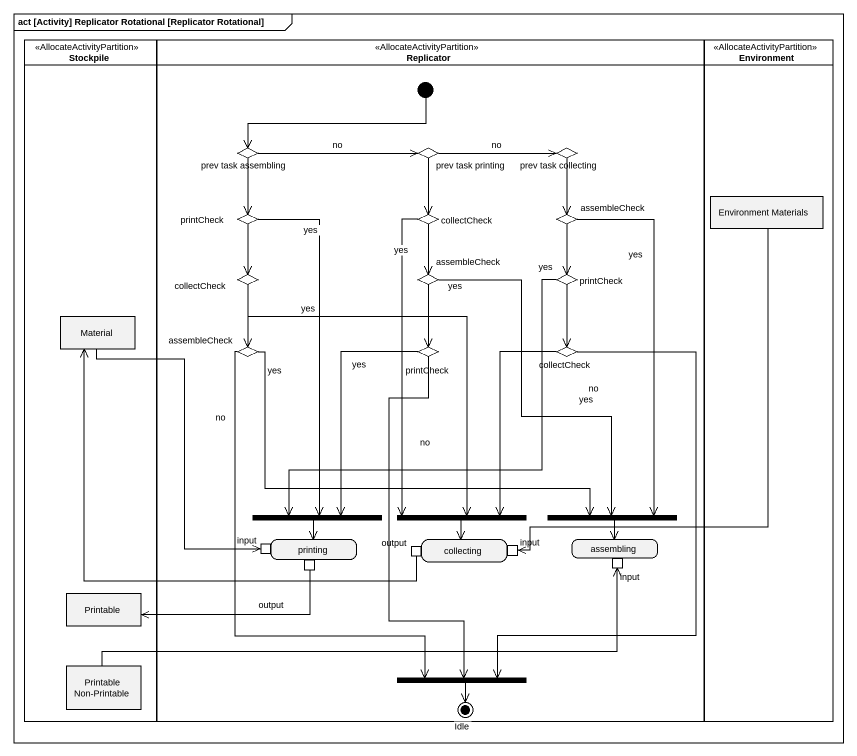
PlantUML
@startuml
mainframe act [Activity] Replicator Rotational [Replicator Rotational]
hide empty description
state Stockpile <<AllocateActivityPartition>> {
  state Material <<object>>
  state Printable <<object>>
  state "Printable Non-Printable" as Printable_Non_Printable <<object>>
}
state Replicator <<AllocateActivityPartition>> {
  state "prev task assembling" as prev_task_assembling <<choice>>
  state "prev task printing" as prev_task_printing <<choice>>
  state "prev task collecting" as prev_task_collecting <<choice>>
  state printCheck <<choice>>
  state collectCheck <<choice>>
  state assembleCheck <<choice>>
  state "collectCheck" as collectCheck_2 <<choice>>
  state "assembleCheck" as assembleCheck_2 <<choice>>
  state "printCheck" as printCheck_2 <<choice>>
  state "assembleCheck" as assembleCheck_3 <<choice>>
  state "printCheck" as printCheck_3 <<choice>>
  state "collectCheck" as collectCheck_3 <<choice>>
  state fork1 <<join>>
  state fork2 <<join>>
  state fork3 <<join>>
  state printing {
    state input <<inputPin>>
    state "output" as output_2 <<outputPin>>
  }
  state collecting {
    state output <<outputPin>>
    state "input" as input_2 <<inputPin>>
  }
  state assembling {
    state "input" as input_3 <<inputPin>>
  }
  state fork4 <<join>>
  state Idle <<end>>
  [*] -left-> prev_task_assembling
}
state Environment <<AllocateActivityPartition>> {
  state "Environment Materials" as Environment_Materials <<object>>
}
prev_task_assembling -right-> prev_task_printing : no
prev_task_assembling --> printCheck
prev_task_printing -right-> prev_task_collecting : no
prev_task_printing --> collectCheck
prev_task_collecting --> assembleCheck
Environment_Materials --> input_2
printCheck --> collectCheck_2
printCheck --> fork1 : yes
collectCheck --> assembleCheck_2
collectCheck --> fork2 : yes
assembleCheck --> printCheck_2
assembleCheck --> fork3 : yes
collectCheck_2 --> assembleCheck_3
collectCheck_2 --> fork2 : yes
assembleCheck_2 --> printCheck_3
assembleCheck_2 --> fork3 : yes
printCheck_2 --> collectCheck_3
printCheck_2 --> fork1 : yes
Material --> input
assembleCheck_3 -right-> fork3 : yes
assembleCheck_3 --> fork4 : no
printCheck_3 --> fork1 : yes
printCheck_3 --> fork4 : no
collectCheck_3 --> fork2 : yes
collectCheck_3 --> fork4 : no
fork1 --> printing
fork2 --> collecting
fork3 --> assembling
output -up-> Material
output_2 -left-> Printable
Printable_Non_Printable -right-> input_3
fork4 --> Idle
@enduml
